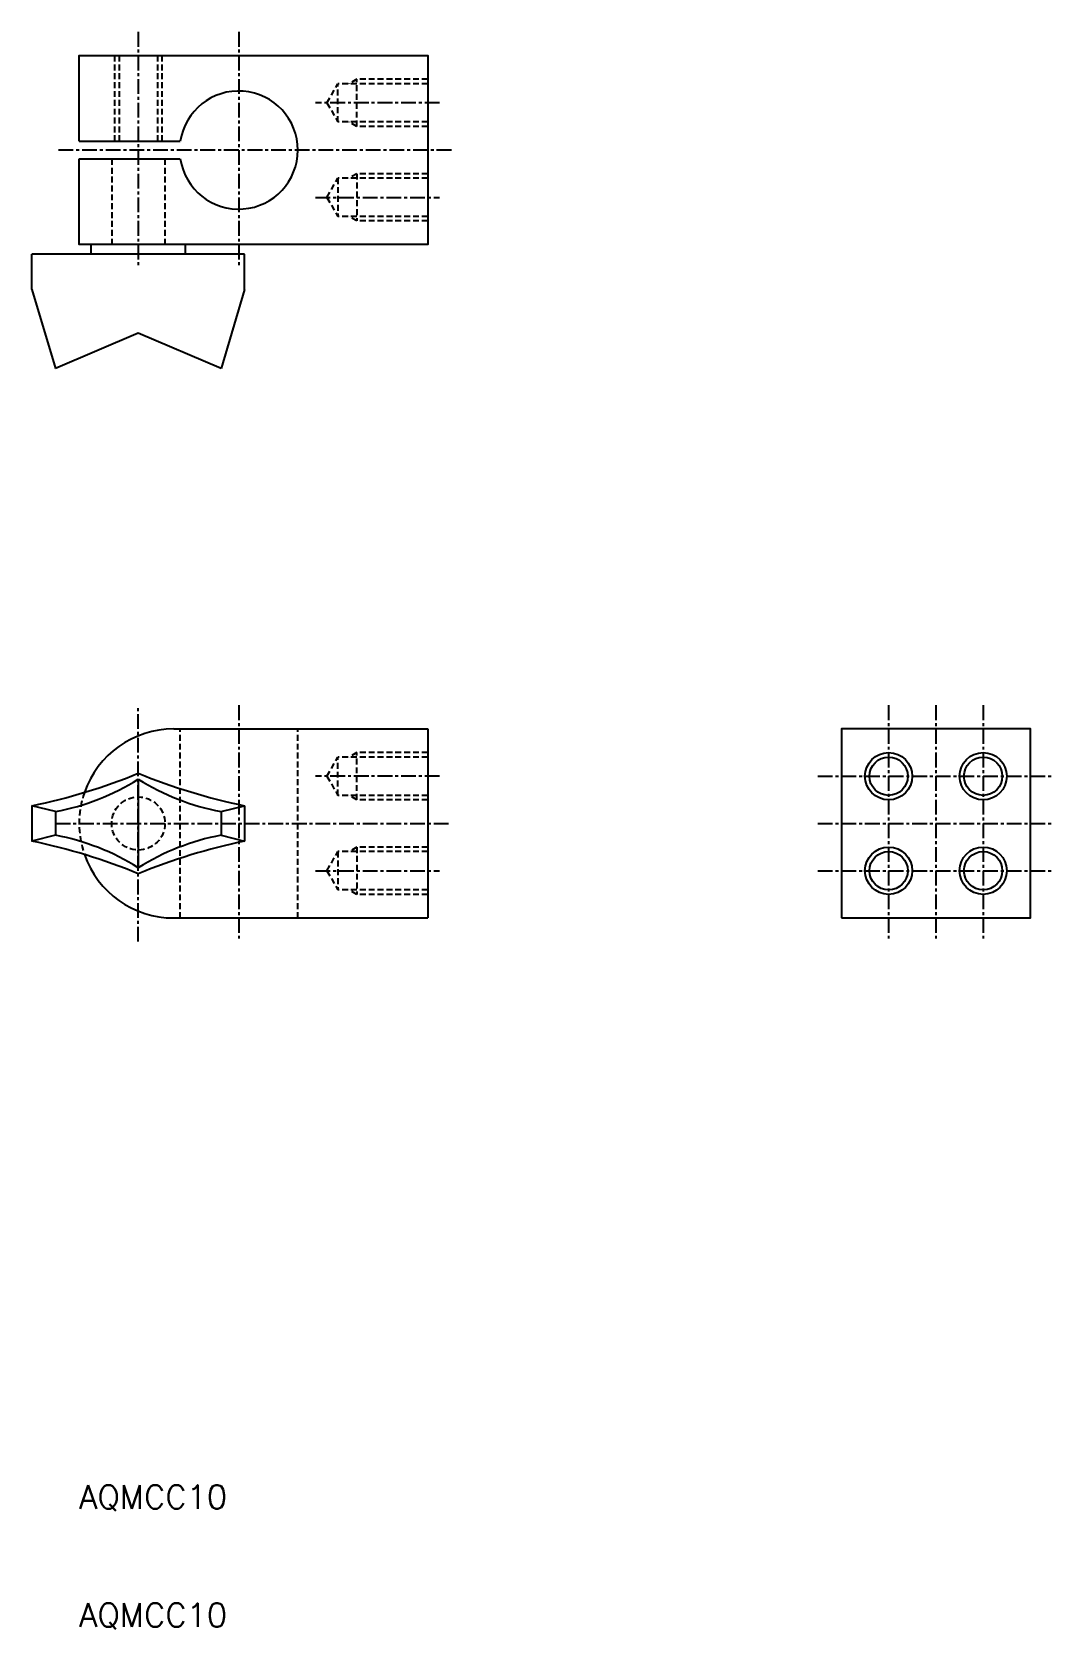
# Model space of a CAD drawing. Extents: x -151 to -64, y -3635 to -3500.
import ezdxf

# ---------------------------------------------------------------- set-up
doc = ezdxf.new("R2010")
doc.units = 0
doc.linetypes.add('CENTER', pattern=[2, 1.25, -0.25, 0.25, -0.25])
doc.linetypes.add('DASHED', pattern=[0.75, 0.5, -0.25])
doc.layers.get('0').update_dxf_attribs({"linetype": 'CONTINUOUS'})
doc.layers.add('CENTER', color=1, linetype='CENTER')
doc.styles.get("Standard").update_dxf_attribs({"font": 'txt', "bigfont": 'BIGFONT'})

msp = doc.modelspace()

# ---------------------------------------------------------------- linework, layer by layer
at = {"color": 3, "linetype": 'DASHED'}
for p, q in [((-143.70647747145, -3502.155544770933), (-143.7064774714494, -3509.405544770934)), ((-143.3274774714491, -3502.155544770933), (-143.3274774714491, -3509.405544770934)), ((-140.0854774714489, -3502.155544770933), (-140.0854774714489, -3509.405544770934)), ((-139.7064774714484, -3502.155544770933), (-139.7064774714484, -3509.405544770934)), ((-125.742359809032, -3506.155544770933), (-124.8064774714489, -3504.534544770935)), ((-124.8064774714489, -3507.776544770933), (-124.8064774714489, -3504.534544770935)), ((-117.206477471449, -3504.534544770935), (-124.8064774714489, -3504.534544770935)), ((-123.206477471449, -3504.155544770934), (-123.8629247275178, -3504.534544770935)), ((-123.206477471449, -3508.155544770934), (-123.206477471449, -3504.155544770934)), ((-117.206477471449, -3504.155544770934), (-123.206477471449, -3504.155544770934)), ((-125.742359809032, -3506.155544770933), (-124.8064774714489, -3507.776544770933)), ((-117.206477471449, -3507.776544770933), (-124.8064774714489, -3507.776544770933)), ((-123.206477471449, -3508.155544770934), (-123.8629247275178, -3507.776544770933)), ((-117.206477471449, -3508.155544770934), (-123.206477471449, -3508.155544770934)), ((-143.9564774714486, -3510.905544770934), (-143.9564774714486, -3518.155544770934)), ((-139.4564774714486, -3510.905544770934), (-139.4564774714486, -3518.155544770934)), ((-123.206477471449, -3512.155544770934), (-123.8629247275178, -3512.534544770935)), ((-117.206477471449, -3512.155544770934), (-123.206477471449, -3512.155544770934)), ((-123.206477471449, -3512.155544770934), (-123.206477471449, -3516.155544770934)), ((-125.742359809032, -3514.155544770934), (-124.8064774714489, -3512.534544770935)), ((-117.206477471449, -3512.534544770935), (-124.8064774714489, -3512.534544770935)), ((-124.8064774714489, -3512.534544770935), (-124.8064774714489, -3515.776544770933)), ((-125.742359809032, -3514.155544770934), (-124.8064774714489, -3515.776544770933)), ((-117.206477471449, -3515.776544770933), (-124.8064774714489, -3515.776544770933)), ((-123.206477471449, -3516.155544770934), (-123.8629247275178, -3515.776544770933)), ((-117.206477471449, -3516.155544770934), (-123.206477471449, -3516.155544770934)), ((-138.1499074547703, -3575.155544770934), (-138.1499074547703, -3559.155544770933)), ((-128.206477471449, -3575.155544770934), (-128.206477471449, -3559.155544770933)), ((-125.742359809032, -3563.155544770933), (-124.8064774714489, -3561.534544770935)), ((-117.206477471449, -3561.534544770935), (-124.8064774714489, -3561.534544770935)), ((-124.8064774714489, -3564.776544770933), (-124.8064774714489, -3561.534544770935)), ((-123.206477471449, -3561.155544770933), (-123.8629247275178, -3561.534544770935)), ((-117.206477471449, -3561.155544770933), (-123.206477471449, -3561.155544770933)), ((-123.206477471449, -3565.155544770933), (-123.206477471449, -3561.155544770933)), ((-125.742359809032, -3563.155544770933), (-124.8064774714489, -3564.776544770933)), ((-117.206477471449, -3564.776544770933), (-124.8064774714489, -3564.776544770933)), ((-123.206477471449, -3565.155544770933), (-123.8629247275178, -3564.776544770933)), ((-117.206477471449, -3565.155544770933), (-123.206477471449, -3565.155544770933)), ((-125.742359809032, -3571.155544770934), (-124.8064774714489, -3569.534544770935)), ((-124.8064774714489, -3569.534544770935), (-124.8064774714489, -3572.776544770933)), ((-117.206477471449, -3569.534544770935), (-124.8064774714489, -3569.534544770935)), ((-123.206477471449, -3569.155544770933), (-123.8629247275178, -3569.534544770935)), ((-123.206477471449, -3569.155544770933), (-123.206477471449, -3573.155544770934)), ((-117.206477471449, -3569.155544770933), (-123.206477471449, -3569.155544770933)), ((-125.742359809032, -3571.155544770934), (-124.8064774714489, -3572.776544770932)), ((-117.206477471449, -3572.776544770932), (-124.8064774714489, -3572.776544770932)), ((-123.206477471449, -3573.155544770934), (-123.8629247275178, -3572.776544770932)), ((-117.206477471449, -3573.155544770934), (-123.206477471449, -3573.155544770934))]:
    msp.add_line(p, q, dxfattribs=at)
at = {"color": 7, "linetype": 'CONTINUOUS'}
for p, q in [((-146.706477471449, -3509.405544770934), (-138.1499074547703, -3509.405544770934)), ((-146.706477471449, -3510.905544770934), (-138.1499074547703, -3510.905544770934)), ((-132.7064774714489, -3518.955544770933), (-150.706477471449, -3518.955544770933)), ((-132.7064774714489, -3518.955544770933), (-150.706477471449, -3518.955544770933)), ((-150.706477471449, -3521.955544770933), (-150.706477471449, -3518.955544770933)), ((-145.7064774714489, -3518.955544770933), (-145.7064774714489, -3518.155544770934)), ((-137.7064774714489, -3518.955544770933), (-137.7064774714489, -3518.155544770934)), ((-132.7064774714489, -3521.955544770933), (-132.7064774714489, -3518.955544770933)), ((-150.706477471449, -3521.955544770933), (-148.706477471449, -3528.655544770933)), ((-132.7064774714489, -3521.955544770933), (-134.7064774714489, -3528.655544770933)), ((-138.7064774714492, -3559.155544770933), (-117.206477471449, -3559.155544770933)), ((-117.206477471449, -3559.155544770933), (-117.206477471449, -3575.155544770934)), ((-141.7064774714503, -3563.405544770932), (-141.706477471448, -3570.905544770933)), ((-150.7064774714493, -3565.655544770934), (-150.7064774714493, -3568.655544770933)), ((-148.7064774714493, -3566.155544770933), (-150.7064774714493, -3565.655544770934)), ((-148.7064774714493, -3566.155544770933), (-148.7064774714493, -3568.155544770934)), ((-134.7064774714469, -3566.155544770933), (-132.706477471447, -3565.655544770934)), ((-134.7064774714469, -3566.155544770933), (-134.7064774714469, -3568.155544770934)), ((-132.7064774714469, -3565.655544770934), (-132.7064774714469, -3568.655544770933)), ((-148.7064774714493, -3568.155544770934), (-150.7064774714493, -3568.655544770933)), ((-134.7064774714469, -3568.155544770934), (-132.706477471447, -3568.655544770933)), ((-138.7064774714488, -3575.155544770934), (-117.206477471449, -3575.155544770934))]:
    msp.add_line(p, q, dxfattribs=at)
for points in [[(-146.706477471449, -3509.405544770934), (-146.706477471449, -3502.155544770933), (-117.206477471449, -3502.155544770933), (-117.206477471449, -3518.155544770934), (-146.706477471449, -3518.155544770934), (-146.706477471449, -3510.905544770934)], [(-134.7064774714489, -3528.655544770933), (-141.7064774714489, -3525.655544770933), (-148.706477471449, -3528.655544770933)]]:
    msp.add_lwpolyline(points, dxfattribs=at)
msp.add_lwpolyline([(-82.20647747144898, -3575.155544770934), (-66.20647747144905, -3575.155544770934), (-66.20647747144905, -3559.155544770933), (-82.20647747144898, -3559.155544770933)], close=True, dxfattribs=at)
at = {"color": 3, "linetype": 'CONTINUOUS'}
for centre in [(-78.20647747144983, -3563.155544770933), (-70.20647747144825, -3563.155544770933), (-78.20647747144983, -3571.155544770934), (-70.20647747144825, -3571.155544770934)]:
    msp.add_circle(centre, 2, dxfattribs=at)
at = {"color": 7, "linetype": 'CONTINUOUS'}
for centre in [(-78.20647747144983, -3563.155544770933), (-70.20647747144825, -3563.155544770933), (-78.20647747144983, -3571.155544770934), (-70.20647747144825, -3571.155544770934)]:
    msp.add_circle(centre, 1.620999999999999, dxfattribs=at)
at = {"color": 3, "linetype": 'DASHED'}
msp.add_circle((-141.7064774714491, -3567.155544770934), 2.25, dxfattribs=at)
at = {"color": 7, "linetype": 'CONTINUOUS'}
for centre, radius, start, end in [((-133.206477471449, -3510.155544770934), 5, 188.6269265586787, 171.3730734413161), ((-138.706477471449, -3567.155544770934), 8, 90.00000000000101, 160.8287905190953), ((-160.82911480724, -3516.424640762882), 50.26081670727162, 281.6189658500057, 292.3626807339542), ((-152.4739520668948, -3546.281518527976), 20.22797033646932, 280.7340624368448, 302.1614102173362), ((-122.5838401356562, -3516.424640762882), 50.26081670727162, 247.6373192660461, 258.3810341499943), ((-130.9390028760013, -3546.281518527976), 20.22797033646932, 237.8385897826645, 259.265937563156), ((-160.82911480724, -3617.886448778985), 50.26081670727162, 67.63731926602163, 78.38103414999189), ((-160.82911480724, -3617.886448778985), 50.26081670727162, 67.63731926602163, 78.38103414999189), ((-152.4739520668948, -3588.029571013891), 20.22797033646932, 57.83858978263756, 79.26593756315116), ((-130.9390028760013, -3588.029571013891), 20.22797033646932, 100.7340624368484, 122.1614102173624), ((-122.5838401356562, -3617.886448778985), 50.26081670727162, 101.6189658500085, 112.3626807339776), ((-122.5838401356562, -3617.886448778985), 50.26081670727162, 101.6189658500085, 112.3626807339776), ((-138.706477471449, -3567.155544770934), 8, 199.1712094809046, 270.000000000001)]:
    msp.add_arc(centre, radius, start, end, dxfattribs=at)
at = {"color": 3, "linetype": 'DASHED'}
msp.add_arc((-138.706477471449, -3567.155544770934), 8, 160.8287905190953, 199.1712094809046, dxfattribs=at)
at = {"layer": 'CENTER', "color": 1, "linetype": 'CENTER'}
for p, q in [((-141.706477471449, -3500.155544770934), (-141.706477471449, -3520.155544770933)), ((-133.206477471449, -3500.155544770934), (-133.206477471449, -3520.155544770933)), ((-116.206477471449, -3506.155544770933), (-126.706477471449, -3506.155544770933)), ((-115.206477471449, -3510.155544770934), (-148.706477471449, -3510.155544770934)), ((-126.706477471449, -3514.155544770934), (-116.206477471449, -3514.155544770934)), ((-141.7064774714494, -3577.155544770934), (-141.706477471449, -3557.155544770934)), ((-133.206477471449, -3557.155544770934), (-133.206477471449, -3577.155544770934)), ((-78.20647747144902, -3557.155544770934), (-78.20647747144902, -3577.155544770934)), ((-74.20647747144902, -3557.155544770934), (-74.20647747144902, -3577.155544770934)), ((-70.20647747144905, -3557.155544770934), (-70.20647747144905, -3577.155544770934)), ((-116.206477471449, -3563.155544770933), (-126.706477471449, -3563.155544770933)), ((-84.20647747144903, -3563.155544770933), (-64.20647747144903, -3563.155544770933)), ((-148.706477471449, -3567.155544770934), (-115.206477471449, -3567.155544770934)), ((-84.20647747144903, -3567.155544770934), (-64.20647747144903, -3567.155544770934)), ((-126.706477471449, -3571.155544770934), (-116.206477471449, -3571.155544770934)), ((-84.20647747144903, -3571.155544770934), (-64.20647747144903, -3571.155544770934))]:
    msp.add_line(p, q, dxfattribs=at)

# ---------------------------------------------------------------- texts
at = {"color": 7, "linetype": 'CONTINUOUS'}
for p in [(-146.706477471449, -3625.155544770934), (-146.706477471449, -3635.155544770934)]:
    msp.add_text('AQMCC10', height=2, dxfattribs=at).set_placement(p)

doc.saveas('drawing.dxf')
